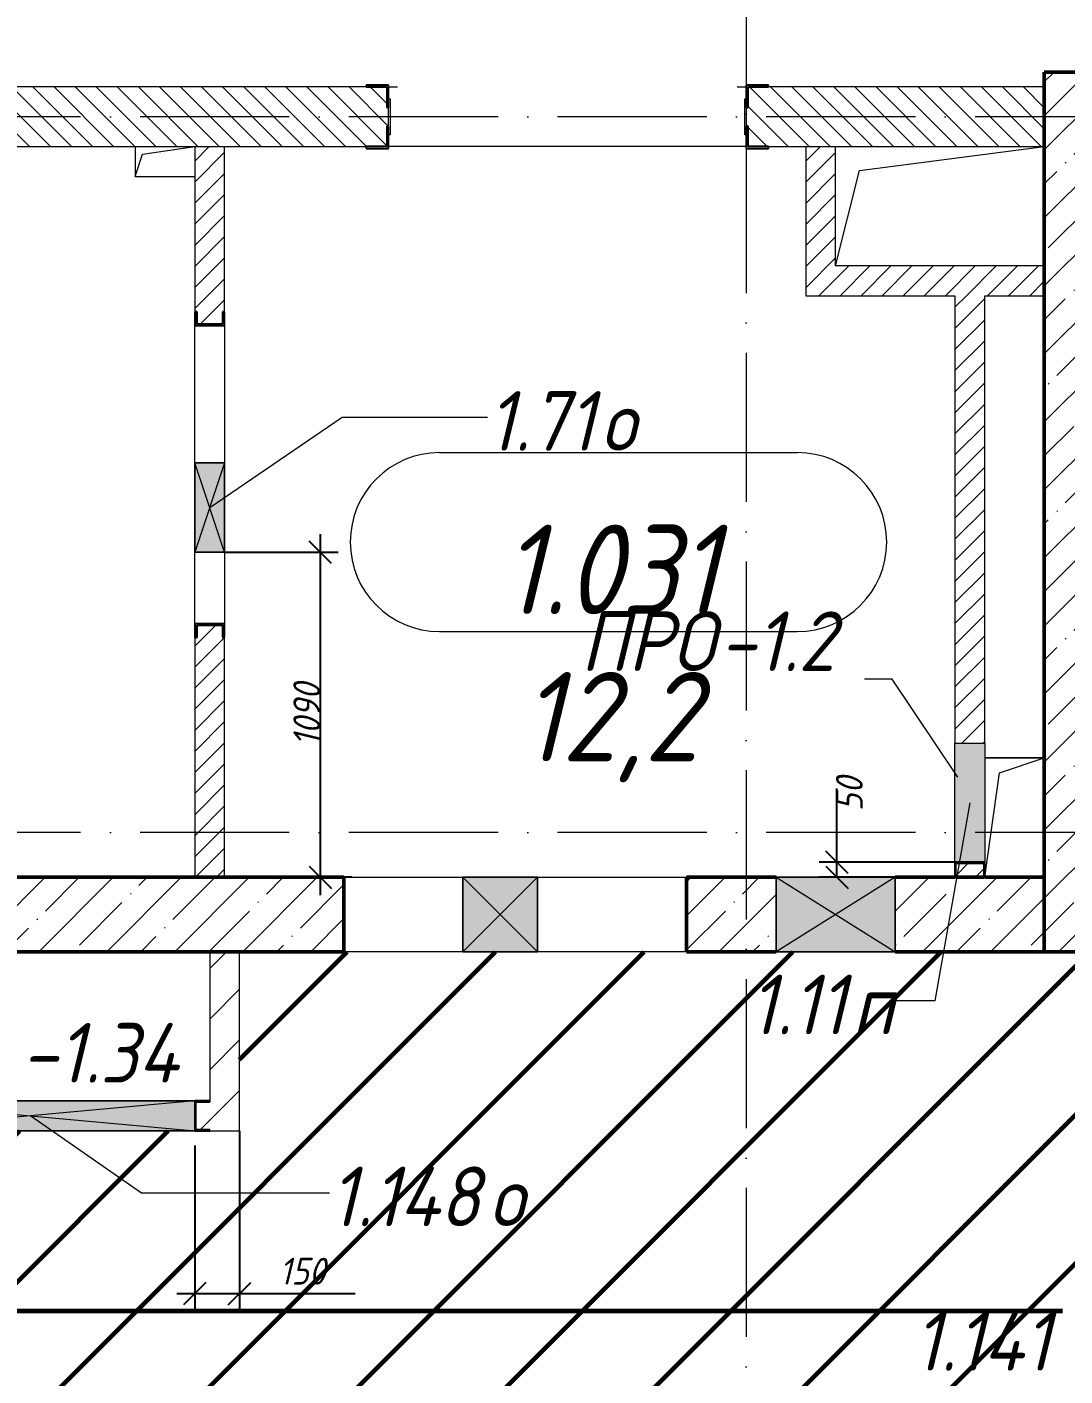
# Model space of a CAD drawing. Header units: millimetres. Extents: x -606178 to 312196, y -19338 to 632709.
# Drawn here: x -373744 to -370261, y 517553 to 522077 of the extents above; entities that cross this region are included whole.
import ezdxf

# ---------------------------------------------------------------- set-up
doc = ezdxf.new("R2010")
doc.units = ezdxf.units.MM
doc.linetypes.add('50_200_ШТРИХ_1Т_ш5_п1_п1_', pattern=[700, 500, -100, 0, -100])
for name, color, linetype, lineweight in [('6.4.1) Окр пт с инж. ПТ2.16', 3, 'Continuous', 60), ('A-____-____-DIMS', 7, 'Continuous', 9), ('A-DETL-GENF-OTLN', 7, 'Continuous', 9), ('A-FLOR-____-OTLN', 7, 'Continuous', 9), ('A-GENM-____-IDEN', 7, 'Continuous', 9), ('A-GENM-____-MCUT', 7, 'Continuous', 25), ('A-GENM-____-OTLN', 7, 'Continuous', 9), ('A-GENM-____-OTLN-1', 7, 'Continuous', 25), ('A-GLAZ-____-IDEN', 7, 'Continuous', 9), ('A-GLAZ-____-OTLN', 7, 'Continuous', 9), ('A-WALL-____-MCUT', 7, 'Continuous', 13), ('A-WALL-____-MCUT-2', 7, 'Continuous', 50), ('A-WALL-____-OTLN', 7, 'Continuous', 9), ('A-WALL-____-PATT-1', 7, 'Continuous', 9), ('A-WALL-FNSH-MCUT-1', 7, 'Continuous', 9), ('I-WALL-____-OTLN', 7, 'Continuous', 9), ('S-GRID-____-OTLN-1', 7, '50_200_ШТРИХ_1Т_ш5_п1_п1_', 9)]:
    doc.layers.add(name, color=color, linetype=linetype, lineweight=lineweight)
doc.layers.add('A-AREA-IDEN-1', color=7, linetype='Continuous', lineweight=9, true_color=0x000000)
doc.layers.add('A-GLAZ-____-OTLN-1', color=7, linetype='Continuous', lineweight=9, true_color=0xc0c0c0)
doc.styles.add('ISOCPEUR_I', font='isocpeui.ttf', dxfattribs={"width": 0.9, "height": 2.5})
doc.styles.add('ISOCPEUR_I_11', font='isocpeui.ttf', dxfattribs={"width": 0.9, "height": 200})
doc.styles.add('ISOCPEUR_I_7', font='isocpeui.ttf', dxfattribs={"width": 0.9, "height": 90})
doc.dimstyles.new('ISO-1_8_0_9К_СРЕДНИЙ_Кладочные_1', dxfattribs={"dimscale": 304.8, "dimtxt": 89.638306, "dimasz": 0.246063, "dimexe": 0.19685, "dimexo": 0, "dimgap": 0, "dimtad": 1, "dimdec": 3, "dimrnd": 0.001, "dimdsep": 46, "dimtxsty": 'ISOCPEUR_I_7', "dimblk1": 'OBLIQUE', "dimblk2": 'OBLIQUE', "dimsah": 1, "dimcen": 0.09, "dimdle": 0.19685, "dimazin": 0, "dimtfac": 1, "dimtdec": 4, "dimtix": 1, "dimtmove": 0, "dimatfit": 3, "dimfxl": 1, "dimtvp": 1, "dimtolj": 1, "dimtzin": 0, "dimarcsym": 2})
doc.dimstyles.new('ISO-1_8_0_9К_СРЕДНИЙ_Кладочные_2', dxfattribs={"dimscale": 304.8, "dimtxt": 89.638306, "dimasz": 0.246063, "dimexe": 0.19685, "dimexo": 0, "dimgap": 0, "dimtad": 1, "dimdec": 3, "dimrnd": 0.001, "dimdsep": 46, "dimtxsty": 'ISOCPEUR_I_7', "dimblk1": 'OBLIQUE', "dimblk2": 'OBLIQUE', "dimsah": 1, "dimcen": 0.09, "dimdle": 0.19685, "dimazin": 0, "dimtfac": 1, "dimtdec": 4, "dimtix": 1, "dimtmove": 1, "dimatfit": 3, "dimfxl": 1, "dimtvp": 1, "dimtolj": 1, "dimtzin": 0, "dimarcsym": 2})
pattern_1 = [(45, (-425830.77, 451794.26), (-35.35534, 35.35534), [])]
pattern_2 = [(45, (-425830.77, 451794.26), (-84.85281, 84.85281), [])]
pattern_3 = [(45, (-425830.77, 451794.26), (-114.04925, 114.04925), []), (45, (-425716.72, 451794.26), (-114.04925, 114.04925), [201.612, -40.322, 3.353, -36.97])]

# ---------------------------------------------------------------- blocks, each defined once
blk = doc.blocks.new('154_Стойка_СКБ_Швеллер - СМ-2230_100-28218823-АР1_План отверстий 1 этажа в осях 1-64_Ю-ЯЯ')
at = {"layer": 'A-GENM-____-MCUT'}
for p, q in [((171, 50), (125, 50)), ((125, 50), (125, -50)), ((171, 42.4), (171, 50)), ((129.5, 42.4), (171, 42.4)), ((129.5, -42.4), (129.5, 42.4)), ((171, -42.4), (129.5, -42.4)), ((171, -50), (171, -42.4)), ((125, -50), (171, -50))]:
    blk.add_line(p, q, dxfattribs=at)
blk = doc.blocks.new('154_Стойка_СКБ_Уголок - СМ-2930_200-V174-АР1_План отверстий 1 этажа в осях 1-64_Ю-ЯЯ')
at = {"layer": 'A-GENM-____-MCUT'}
for p, q in [((125, 156), (125, 81)), ((200, 156), (125, 156)), ((131, 81), (131, 150)), ((131, 150), (200, 150)), ((200, 150), (200, 156)), ((125, 81), (131, 81)), ((131, 19), (125, 19)), ((125, 19), (125, -56)), ((131, -50), (131, 19)), ((125, -56), (200, -56)), ((200, -50), (131, -50)), ((200, -56), (200, -50))]:
    blk.add_line(p, q, dxfattribs=at)
blk = doc.blocks.new('Стойка_Влож_Полоса боковая - Полоса-28213942-АР1_План отверстий 1 этажа в осях 1-64_Ю-ЯЯ')
at = {"layer": 'A-GENM-____-OTLN'}
for p, q in [((-5, 60), (0, 60)), ((-5, -60), (-5, 60)), ((0, 31), (0, -31)), ((0, -60), (-5, -60))]:
    blk.add_line(p, q, dxfattribs=at)
blk = doc.blocks.new('AR_Отверстие Ниша - Лючок-32404130-АР1_План отверстий 1 этажа в осях 1-64_Ю-ЯЯ')
at = {"layer": 'A-GLAZ-____-OTLN'}
blk.add_hatch(color=256, dxfattribs=at).paths.add_polyline_path([(200, 50), (-200, 50), (-200, -50), (200, -50), (200, 47)], flags=0)
for p, q in [((-200, 50), (200, 50)), ((200, 50), (200, -50)), ((200, -50), (-200, -50))]:
    blk.add_line(p, q, dxfattribs=at)
blk = doc.blocks.new('154_Фахверк_СКБ_Швеллер - Тип_100_4010_1-28088705-АР1_План отверстий 1 этажа в осях 1-64_Ю-ЯЯ')
at = {"layer": 'A-GENM-____-MCUT'}
for p, q in [((175, 50), (125, 50)), ((125, 50), (125, -50)), ((128, 47), (175, 47)), ((128, -47), (128, 47)), ((175, 47), (175, 50)), ((125, -50), (175, -50)), ((175, -47), (128, -47)), ((175, -50), (175, -47))]:
    blk.add_line(p, q, dxfattribs=at)
blk = doc.blocks.new('AR_Отверстие прямоугольное _в плите_ - AR_Отверстие прямоугольное _в плите_-V194-АР1_План отверстий 1 этажа в осях 1-64_Ю-ЯЯ')
at = {"layer": 'A-GENM-____-OTLN'}
for p, q in [((100, 200), (-100, 200)), ((-50, 150), (100, 200)), ((-100, -200), (-50, 150))]:
    blk.add_line(p, q, dxfattribs=at)
blk = doc.blocks.new('AR_Отверстие прямоугольное _в плите_ - AR_Отверстие прямоугольное _в плите_-V229-АР1_План отверстий 1 этажа в осях 1-64_Ю-ЯЯ')
at = {"layer": 'A-GENM-____-OTLN'}
for p, q in [((-100, 50), (-100, -50)), ((-75, 25), (100, 50)), ((-100, -50), (-75, 25)), ((-100, -50), (100, -50))]:
    blk.add_line(p, q, dxfattribs=at)
blk = doc.blocks.new('AR_Отверстие прямоугольное _в стене__БезПР - AR_Отверстие прямоугольное _в стене__БезПР-30578434-АР1_План отверстий 1 этажа в осях 1-64_Ю-ЯЯ')
at = {"layer": 'A-GLAZ-____-OTLN-1'}
blk.add_hatch(color=256, dxfattribs=at).paths.add_polyline_path([(-200, -125), (200, -125), (200, 125), (-200, 125)], flags=0)
at = {"layer": 'A-DETL-GENF-OTLN'}
for p, q in [((-200, -125), (-200, 125)), ((-200, 125), (200, 125)), ((200, 125), (-200, -125)), ((-200, 125), (200, -125)), ((200, 125), (-200, 125)), ((-200, 125), (-200, -125)), ((200, 125), (200, -125)), ((200, -125), (200, 125)), ((200, -125), (-200, -125)), ((-200, -125), (200, -125))]:
    blk.add_line(p, q, dxfattribs=at)
at = {"layer": 'A-GLAZ-____-OTLN'}
blk.add_line((200, 125), (-200, 125), dxfattribs=at)
blk = doc.blocks.new('AR_Отверстие прямоугольное _в стене__БезПР - AR_Отверстие прямоугольное _в стене__БезПР-30578436-АР1_План отверстий 1 этажа в осях 1-64_Ю-ЯЯ')
at = {"layer": 'A-GLAZ-____-OTLN-1'}
blk.add_hatch(color=256, dxfattribs=at).paths.add_polyline_path([(125, -125), (125, 125), (-125, 125), (-125, -125)], flags=0)
at = {"layer": 'A-DETL-GENF-OTLN'}
for p, q in [((-125, -125), (-125, 125)), ((-125, 125), (125, 125)), ((125, 125), (-125, -125)), ((-125, 125), (125, -125)), ((125, 125), (-125, 125)), ((-125, 125), (-125, -125)), ((125, 125), (125, -125)), ((125, -125), (125, 125)), ((125, -125), (-125, -125)), ((-125, -125), (125, -125))]:
    blk.add_line(p, q, dxfattribs=at)
at = {"layer": 'A-GLAZ-____-OTLN'}
blk.add_line((125, 125), (-125, 125), dxfattribs=at)
blk = doc.blocks.new('AR_Отверстие прямоугольное _в плите_ - AR_Отверстие прямоугольное _в плите_-30552525-АР1_План отверстий 1 этажа в осях 1-64_Ю-ЯЯ')
at = {"layer": 'A-GENM-____-OTLN'}
for p, q in [((-270, 120), (350, 200)), ((-350, -200), (-270, 120))]:
    blk.add_line(p, q, dxfattribs=at)
blk = doc.blocks.new('AR_Отверстие прямоугольное _в стене_ - AR_Отверстие прямоугольное _в стене__ОВ-36787720-АР1_План отверстий 1 этажа в осях 1-64_Ю-ЯЯ')
at = {"layer": 'A-GLAZ-____-OTLN'}
blk.add_hatch(color=256, dxfattribs=at).paths.add_polyline_path([(550, -50), (550, 50), (-550, 50), (-550, -50)], flags=0)
at = {"layer": 'A-DETL-GENF-OTLN'}
for p, q in [((-550, -50), (-550, 50)), ((-550, 50), (550, 50)), ((550, 50), (-550, -50)), ((-550, 50), (550, -50)), ((550, 50), (-550, 50)), ((-550, 50), (-550, -50)), ((550, -50), (-550, -50)), ((-550, -50), (550, -50))]:
    blk.add_line(p, q, dxfattribs=at)
blk = doc.blocks.new('AR_Отверстие прямоугольное _в стене__БезПР - AR_Отверстие прямоугольное _в стене__БезПР-36427836-АР1_План отверстий 1 этажа в осях 1-64_Ю-ЯЯ')
at = {"layer": 'A-GLAZ-____-OTLN'}
blk.add_hatch(color=256, dxfattribs=at).paths.add_polyline_path([(150, 50), (-150, 50), (-150, -50), (150, -50)], flags=0)
at = {"layer": 'A-DETL-GENF-OTLN'}
for p, q in [((-150, -50), (-150, 50)), ((-150, 50), (150, 50)), ((150, 50), (-150, -50)), ((-150, 50), (150, -50)), ((150, 50), (-150, 50)), ((-150, 50), (-150, -50)), ((150, 50), (150, -50)), ((150, -50), (150, 50)), ((150, -50), (-150, -50)), ((-150, -50), (150, -50))]:
    blk.add_line(p, q, dxfattribs=at)
at = {"layer": 'A-GLAZ-____-OTLN'}
blk.add_line((150, 50), (-150, 50), dxfattribs=at)
blk = doc.blocks.new('154_Фахверк_СКБ_Швеллер - Тип_100_4010_1-36655149-АР1_План отверстий 1 этажа в осях 1-64_Ю-ЯЯ')
at = {"layer": 'A-GENM-____-MCUT'}
for p, q in [((175, 50), (125, 50)), ((125, 50), (125, -50)), ((128, 47), (175, 47)), ((128, -47), (128, 47)), ((175, 47), (175, 50)), ((125, -50), (175, -50)), ((175, -47), (128, -47)), ((175, -50), (175, -47))]:
    blk.add_line(p, q, dxfattribs=at)
blk = doc.blocks.new('_Oblique')
at = {"color": 0, "linetype": 'ByBlock', "lineweight": -2}
blk.add_line((-0.5, -0.5), (0.5, 0.5), dxfattribs=at)
blk = doc.blocks.new('*D4418')
at = {"layer": 'A-____-____-DIMS', "color": 0, "lineweight": -2, "transparency": 16777216}
for p, q in [((-371026.4, 519275.3), (-371026.4, 519523.4)), ((-371026.4, 519225.3), (-371026.4, 519335.3)), ((-370589.8, 519275.3), (-371086.4, 519275.3)), ((-370748.5, 519225.3), (-371086.4, 519225.3))]:
    blk.add_line(p, q, dxfattribs=at)
at = {"layer": 'Defpoints', "color": 0, "transparency": 16777216}
for p in [(-370589.8, 519275.3), (-371026.4, 519225.3), (-370748.5, 519225.3)]:
    blk.add_point(p, dxfattribs=at)
at = {"layer": 'A-____-____-DIMS', "color": 0, "lineweight": -2, "transparency": 16777216, "xscale": 75, "yscale": 75, "zscale": 75}
for p, rotation in [((-371026.4, 519275.3), 90), ((-371026.4, 519225.3), 270)]:
    blk.add_blockref('_Oblique', p, dxfattribs=dict(at, rotation=rotation))
at = {"layer": 'A-____-____-DIMS', "color": 0, "transparency": 16777216, "insert": (-371029.8, 519446.9), "char_height": 90, "width": 273.052, "attachment_point": 1, "rotation": 90, "line_spacing_factor": 1.149209, "style": 'ISOCPEUR_I_7'}
blk.add_mtext('\\A1;50', dxfattribs=at)
blk = doc.blocks.new('*D4514')
at = {"layer": 'A-____-____-DIMS', "color": 0, "lineweight": -2, "transparency": 16777216}
for p, q in [((-372760, 520375.3), (-372760, 519165.3)), ((-373080.8, 520315.3), (-372700, 520315.3)), ((-372653.9, 519225.3), (-372820, 519225.3))]:
    blk.add_line(p, q, dxfattribs=at)
at = {"layer": 'Defpoints', "color": 0, "transparency": 16777216}
for p in [(-373080.8, 520315.3), (-372760, 519225.3), (-372653.9, 519225.3)]:
    blk.add_point(p, dxfattribs=at)
at = {"layer": 'A-____-____-DIMS', "color": 0, "lineweight": -2, "transparency": 16777216, "xscale": 75, "yscale": 75, "zscale": 75}
for p, rotation in [((-372760, 520315.3), 90), ((-372760, 519225.3), 270)]:
    blk.add_blockref('_Oblique', p, dxfattribs=dict(at, rotation=rotation))
at = {"layer": 'A-____-____-DIMS', "color": 0, "transparency": 16777216, "insert": (-372805, 519770.3), "char_height": 90, "width": 504.733, "attachment_point": 5, "rotation": 90, "style": 'ISOCPEUR_I_7'}
blk.add_mtext('\\A1;1090', dxfattribs=at)
blk = doc.blocks.new('*D4516')
at = {"layer": 'A-____-____-DIMS', "color": 0, "lineweight": -2, "transparency": 16777216}
for p, q in [((-373030.8, 518375.3), (-373030.8, 517769.3)), ((-373180.8, 518325.3), (-373180.8, 517769.3)), ((-373240.8, 517829.3), (-373030.8, 517829.3)), ((-373030.8, 517829.3), (-372643, 517829.3))]:
    blk.add_line(p, q, dxfattribs=at)
at = {"layer": 'Defpoints', "color": 0, "transparency": 16777216}
for p in [(-373030.8, 518375.3), (-373180.8, 518325.3), (-373030.8, 517829.3)]:
    blk.add_point(p, dxfattribs=at)
at = {"layer": 'A-____-____-DIMS', "color": 0, "lineweight": -2, "transparency": 16777216, "xscale": 75, "yscale": 75, "zscale": 75, "rotation": 180}
blk.add_blockref('_Oblique', (-373180.8, 517829.3), dxfattribs=at)
at = {"layer": 'A-____-____-DIMS', "color": 0, "lineweight": -2, "transparency": 16777216, "xscale": 75, "yscale": 75, "zscale": 75}
blk.add_blockref('_Oblique', (-373030.8, 517829.3), dxfattribs=at)
at = {"layer": 'A-____-____-DIMS', "color": 0, "transparency": 16777216, "insert": (-372897.3, 517949.3), "char_height": 90, "width": 368.207, "attachment_point": 1, "line_spacing_factor": 1.149209, "style": 'ISOCPEUR_I_7'}
blk.add_mtext('\\A1;150', dxfattribs=at)
blk = doc.blocks.new('AAR_СКБ_Марка_помещения_1_5 ммп - Номер _ Площадь-27962135-АИ_План этажа_Стены_1')
at = {"layer": 'A-AREA-IDEN-1'}
for p, q in [((-2.987, 3), (3.013, 3)), ((-2.987, 0), (3.013, 0))]:
    blk.add_line(p, q, dxfattribs=at)
for centre, start, end in [((-2.987, 1.5), 90, 270), ((3.013, 1.5), 270, 90)]:
    blk.add_arc(centre, 1.5, start, end, dxfattribs=at)

msp = doc.modelspace()

# ---------------------------------------------------------------- hatches: boundary and pattern name
at = {"layer": '6.4.1) Окр пт с инж. ПТ2.16'}
h = msp.add_hatch(dxfattribs=at)
h.set_pattern_fill('ANSI31', color=256, scale=111)
h.paths.add_polyline_path([(-351330.7712, 518575.3011), (-351390.7712, 518575.3011), (-351390.7712, 518975.3011), (-351630.7712, 518975.3011), (-351630.7712, 519475.3011), (-351380.7712, 519475.3011), (-351380.7712, 521675.3011), (-351930.7712, 521675.3011), (-352055.7712, 521675.3011), (-352055.7712, 521669.3011), (-352130.7712, 521669.3011), (-354130.7712, 521675.3011), (-354130.7712, 521669.3011), (-354205.7712, 521669.3011), (-354230.7712, 521675.3011), (-354230.7712, 518975.3011), (-356630.7712, 518975.3011), (-357130.7712, 518975.3011), (-362080.7712, 518975.3011), (-362580.7712, 518975.3011), (-368730.7712, 518975.3011), (-368730.7712, 518175.3011), (-369005.7712, 518175.3011), (-369905.7712, 518175.3011), (-370180.7712, 518175.3011), (-370180.7712, 518975.3011), (-370830.7712, 518975.3011), (-371230.7712, 518975.3011), (-371530.7712, 518975.3011), (-372031.1657, 518975.3011), (-372281.1657, 518975.3011), (-372680.7712, 518975.3011), (-373030.7712, 518975.3011), (-373030.7712, 518375.3011), (-373130.7712, 518375.3011), (-373180.7712, 518375.3011), (-374280.7712, 518375.3011), (-374580.7712, 518375.3011), (-375530.7712, 518375.3011), (-375630.7712, 518375.3011), (-375630.7712, 518975.3011), (-375630.7712, 519225.3011), (-375830.7712, 519225.3011), (-375830.7712, 519325.3011), (-376330.7712, 519325.3011), (-376756.1619, 519325.3011), (-377006.1619, 519325.3011), (-377605.7712, 519325.3011), (-378005.7712, 519325.3011), (-378430.7712, 519325.3011), (-380080.7712, 519325.3011), (-380080.7712, 519075.3011), (-380580.7712, 519075.3011), (-380580.7712, 514975.3011), (-380080.7712, 514975.3011), (-379755.7712, 514975.3011), (-379755.7712, 514981.3011), (-379680.7712, 514981.3011), (-379680.7712, 514975.3011), (-379230.7712, 514975.3011), (-378380.7712, 514975.3011), (-377980.7712, 514975.3011), (-377980.7712, 514981.3011), (-377905.7712, 514981.3011), (-377580.7712, 514975.3011), (-377080.7712, 514975.3011), (-375455.7712, 514975.3011), (-375455.7712, 514981.3011), (-375380.7712, 514981.3011), (-375380.7712, 514975.3011), (-375220.7712, 514975.3011), (-374820.7712, 514975.3011), (-374680.7712, 514975.3011), (-374680.7712, 514981.3011), (-374605.7712, 514981.3011), (-374455.7712, 514975.3011), (-374455.7712, 514981.3011), (-374380.7712, 514981.3011), (-374380.7712, 514975.3011), (-374200.7712, 514975.3011), (-373900.7712, 514975.3011), (-373680.7712, 514975.3011), (-373680.7712, 514981.3011), (-373605.7712, 514981.3011), (-373455.7712, 514975.3011), (-373455.7712, 514981.3011), (-373380.7712, 514981.3011), (-373380.7712, 514975.3011), (-372680.7712, 514975.3011), (-372680.7712, 514981.3011), (-372605.7712, 514981.3011), (-372455.7712, 514975.3011), (-372455.7712, 514981.3011), (-372380.7712, 514981.3011), (-372380.7712, 514975.3011), (-371680.7712, 514975.3011), (-371680.7712, 514981.3011), (-371605.7712, 514981.3011), (-371580.7712, 514975.3011), (-371080.7712, 514975.3011), (-370730.7712, 514975.3011), (-370730.7712, 514075.3011), (-370730.7712, 511425.3011), (-370730.7712, 510525.3011), (-371230.7712, 510525.3011), (-371230.7712, 507875.3011), (-370730.7712, 507875.3011), (-370730.7712, 507225.3011), (-368930.7712, 507225.3011), (-368930.7712, 507231.3011), (-368855.7712, 507231.3011), (-368780.7712, 507229.6648), (-368780.7712, 507325.3011), (-368580.7712, 507325.3011), (-368580.7712, 507475.3011), (-368080.7712, 507475.3011), (-368080.7712, 507325.3011), (-367880.7712, 507325.3011), (-367880.7712, 507225.3011), (-367805.7712, 507225.3011), (-367805.7712, 507231.3011), (-367730.7712, 507231.3011), (-365930.7712, 507225.3011), (-365930.7712, 507231.3011), (-365855.7712, 507231.3011), (-365730.7712, 507225.3011), (-365730.7712, 510825.3011), (-365730.7712, 514775.3011), (-365680.7712, 514775.3011), (-365680.7712, 514925.3011), (-365530.7712, 514925.3011), (-365530.7712, 514975.3011), (-362580.7712, 514975.3011), (-362080.7712, 514975.3011), (-361555.7712, 514975.3011), (-361555.7712, 514981.3011), (-361480.7712, 514981.3011), (-361480.7712, 514975.3011), (-360760.7712, 514975.3011), (-360510.7712, 514975.3011), (-360330.7712, 514975.3011), (-360330.7712, 514981.3011), (-360255.7712, 514981.3011), (-359130.7712, 514975.3011), (-358680.7712, 514975.3011), (-357080.7712, 514975.3011), (-356580.7712, 514975.3011), (-356355.7712, 514975.3011), (-356355.7712, 514981.3011), (-356280.7712, 514981.3011), (-355820.7712, 514975.3011), (-355620.7712, 514975.3011), (-355130.7712, 514975.3011), (-355130.7712, 514981.3011), (-355055.7712, 514981.3011), (-352805.7712, 514975.3011), (-352805.7712, 514981.3011), (-352730.7712, 514981.3011), (-352730.7712, 514975.3011), (-352120.7712, 514975.3011), (-351920.7712, 514975.3011), (-351580.7712, 514975.3011), (-351580.7712, 514981.3011), (-351505.7712, 514981.3011), (-351390.7712, 514975.7811), (-351390.7712, 515080.3011), (-351390.7712, 515430.3011), (-351390.7712, 516415.3011), (-351390.7712, 516475.3011), (-351330.7712, 516475.3011)])
h.paths.add_polyline_path([(-368580.7712, 514975.3011), (-368080.7712, 514975.3011), (-368080.7712, 514475.3011), (-368580.7712, 514475.3011)], flags=16)
at = {"layer": 'A-WALL-____-PATT-1'}
h = msp.add_hatch(dxfattribs=at)
h.set_pattern_fill('FP_13', color=256, style=0, pattern_type=2)
h.set_pattern_definition(pattern_3)
h.paths.add_polyline_path([(-370080.7712, 518975.3011), (-370080.7712, 521925.3011), (-370330.7712, 521925.3011), (-370330.7712, 518975.3011), (-370169.9089, 518975.3011)], flags=0)
h = msp.add_hatch(dxfattribs=at)
h.set_pattern_fill('FP_6', color=256, style=0, pattern_type=2)
h.set_pattern_definition([(135, (-425830.77, 451794.26), (-35.35534, -35.35534), [])])
h.paths.add_polyline_path([(-371053.6592, 521675.3011), (-370330.7712, 521675.3011), (-370330.7712, 521875.3011), (-371324.7712, 521875.3011), (-371324.7712, 521806.3011), (-371330.7712, 521806.3011), (-371330.7712, 521744.3011), (-371324.7712, 521744.3011), (-371324.7712, 521675.3011), (-371255.7712, 521675.3011)], flags=0)
h.paths.add_polyline_path([(-372605.7712, 521675.3011), (-372536.7712, 521675.3011), (-372536.7712, 521744.3011), (-372530.7712, 521744.3011), (-372530.7712, 521806.3011), (-372536.7712, 521806.3011), (-372536.7712, 521875.3011), (-374830.7712, 521875.3011), (-374830.7712, 521675.3011), (-372821.1599, 521675.3011)], flags=0)
h = msp.add_hatch(dxfattribs=at)
h.set_pattern_fill('FP_5', color=256, style=0, pattern_type=2)
h.set_pattern_definition(pattern_1)
h.paths.add_polyline_path([(-373080.7712, 519225.3011), (-373080.7712, 520029.3011), (-373088.3712, 520029.3011), (-373088.3712, 520070.8011), (-373173.1712, 520070.8011), (-373173.1712, 520029.3011), (-373180.7712, 520029.3011), (-373180.7712, 519225.3011), (-373088.3712, 519225.3011)], flags=0)
h.paths.add_polyline_path([(-373088.3712, 521079.8011), (-373088.3712, 521121.3011), (-373080.7712, 521121.3011), (-373080.7712, 521675.3011), (-373180.7712, 521675.3011), (-373180.7712, 521121.3011), (-373173.1712, 521121.3011), (-373173.1712, 521079.8011)], flags=0)
h = msp.add_hatch(dxfattribs=at)
h.set_pattern_fill('FP_5', color=256, style=0, pattern_type=2)
h.set_pattern_definition(pattern_1)
h.paths.add_polyline_path([(-371130.7712, 521175.3011), (-371030.7712, 521175.3011), (-371030.7712, 521675.3011), (-371130.7712, 521675.3011)], flags=0)
h = msp.add_hatch(dxfattribs=at)
h.set_pattern_fill('FP_5', color=256, style=0, pattern_type=2)
h.set_pattern_definition(pattern_1)
h.paths.add_polyline_path([(-370530.7712, 521175.3011), (-370330.7712, 521175.3011), (-370330.7712, 521275.3011), (-371030.7712, 521275.3011), (-371030.7712, 521175.3011), (-370630.7712, 521175.3011)], flags=0)
h = msp.add_hatch(dxfattribs=at)
h.set_pattern_fill('FP_5', color=256, style=0, pattern_type=2)
h.set_pattern_definition(pattern_1)
h.paths.add_polyline_path([(-370533.7712, 519225.3011), (-370533.7712, 519272.3011), (-370627.7712, 519272.3011), (-370627.7712, 519225.3011), (-370580.7712, 519225.3011)], flags=0)
h.paths.add_polyline_path([(-370530.7712, 519675.3011), (-370530.7712, 521175.3011), (-370630.7712, 521175.3011), (-370630.7712, 519675.3011)], flags=0)
h = msp.add_hatch(dxfattribs=at)
h.set_pattern_fill('FP_13', color=256, style=0, pattern_type=2)
h.set_pattern_definition(pattern_3)
h.paths.add_polyline_path([(-370830.7712, 518975.3011), (-370330.7712, 518975.3011), (-370330.7712, 519225.3011), (-370830.7712, 519225.3011), (-370830.7712, 519121.1345)], flags=0)
h.paths.add_polyline_path([(-372680.7712, 518975.3011), (-372680.7712, 519225.3011), (-375380.7712, 519225.3011), (-375380.7712, 518975.3011), (-372821.1599, 518975.3011)], flags=0)
h.paths.add_polyline_path([(-371230.7712, 518975.3011), (-371230.7712, 519225.3011), (-371530.7712, 519225.3011), (-371530.7712, 518975.3011)], flags=0)
h = msp.add_hatch(dxfattribs=at)
h.set_pattern_fill('FP_4', color=256, style=0, pattern_type=2)
h.set_pattern_definition(pattern_2)
h.paths.add_polyline_path([(-373030.7712, 518475.3011), (-373030.7712, 518975.3011), (-373130.7712, 518975.3011), (-373130.7712, 518475.3011)], flags=0)
h = msp.add_hatch(dxfattribs=at)
h.set_pattern_fill('FP_4', color=256, style=0, pattern_type=2)
h.set_pattern_definition(pattern_2)
h.paths.add_polyline_path([(-373030.7712, 518375.3011), (-373030.7712, 518475.3011), (-373130.7712, 518475.3011), (-373130.7712, 518472.3011), (-373177.7712, 518472.3011), (-373177.7712, 518378.3011), (-373130.7712, 518378.3011), (-373130.7712, 518375.3011)], flags=0)
h.paths.add_polyline_path([(-374580.7712, 518375.3011), (-374280.7712, 518375.3011), (-374280.7712, 518475.3011), (-374580.7712, 518475.3011), (-374580.7712, 518457.9098)], flags=0)

# ---------------------------------------------------------------- linework, layer by layer
at = {"layer": '6.4.1) Окр пт с инж. ПТ2.16', "color": 1}
msp.add_lwpolyline([(-370269.4829, 517770.5044), (-379974.3145, 517770.5044)], dxfattribs=at)
at = {"layer": 'A-FLOR-____-OTLN'}
msp.add_line((-370530.7712, 519625.3011), (-370330.7712, 519625.3011), dxfattribs=at)
at = {"layer": 'A-GENM-____-IDEN'}
for p, q in [((-370841.6447, 519889.4971), (-370933.4987, 519889.4971)), ((-370620.7712, 519560.3021), (-370841.6447, 519889.4971))]:
    msp.add_line(p, q, dxfattribs=at)
at = {"layer": 'A-GLAZ-____-IDEN'}
for p, q in [((-373130.7712, 520465.3011), (-372686.2821, 520767.8287)), ((-372686.2821, 520767.8287), (-372199.2708, 520767.8287)), ((-370580.7712, 519475.3011), (-370697.5655, 518810.9021)), ((-370697.5655, 518810.9021), (-370832.3628, 518810.9021)), ((-373730.7712, 518425.3011), (-373359.9105, 518167.24)), ((-373359.9105, 518167.24), (-372728.6487, 518167.24))]:
    msp.add_line(p, q, dxfattribs=at)
at = {"layer": 'A-WALL-____-MCUT'}
for p, q in [((-372605.7712, 521875.3011), (-374830.7712, 521875.3011)), ((-370330.7712, 521875.3011), (-371255.7712, 521875.3011)), ((-374830.7712, 521675.3011), (-372605.7712, 521675.3011)), ((-371255.7712, 521675.3011), (-370330.7712, 521675.3011))]:
    msp.add_line(p, q, dxfattribs=at)
at = {"layer": 'A-WALL-____-MCUT-2'}
for p, q in [((-370330.7712, 521925.3011), (-370330.7712, 518975.3011)), ((-369080.7712, 521925.3011), (-370330.7712, 521925.3011)), ((-372680.7712, 519225.3011), (-375380.7712, 519225.3011)), ((-372680.7712, 518975.3011), (-372680.7712, 519225.3011)), ((-371230.7712, 519225.3011), (-371530.7712, 519225.3011)), ((-371530.7712, 519225.3011), (-371530.7712, 518975.3011)), ((-370630.7712, 519225.3011), (-370830.7712, 519225.3011)), ((-370533.7712, 519225.3011), (-370627.7712, 519225.3011)), ((-370330.7712, 519225.3011), (-370530.7712, 519225.3011)), ((-375630.7712, 518975.3011), (-372680.7712, 518975.3011)), ((-371530.7712, 518975.3011), (-371230.7712, 518975.3011)), ((-370830.7712, 518975.3011), (-362580.7712, 518975.3011))]:
    msp.add_line(p, q, dxfattribs=at)
at = {"layer": 'A-WALL-____-OTLN'}
for p, q in [((-372680.7712, 519225.3011), (-372281.1657, 519225.3011)), ((-372031.1657, 519225.3011), (-371530.7712, 519225.3011)), ((-372281.1657, 518975.3011), (-372680.7712, 518975.3011)), ((-371530.7712, 518975.3011), (-372031.1657, 518975.3011))]:
    msp.add_line(p, q, dxfattribs=at)
at = {"layer": 'A-WALL-FNSH-MCUT-1'}
for p, q in [((-373180.7712, 521675.3011), (-373180.7712, 521121.3011)), ((-373080.7712, 521121.3011), (-373080.7712, 521675.3011)), ((-371130.7712, 521675.3011), (-371130.7712, 521175.3011)), ((-371030.7712, 521275.3011), (-371030.7712, 521675.3011)), ((-370330.7712, 521275.3011), (-371030.7712, 521275.3011)), ((-371130.7712, 521175.3011), (-370630.7712, 521175.3011)), ((-370630.7712, 521175.3011), (-370630.7712, 519675.3011)), ((-370530.7712, 519675.3011), (-370530.7712, 521175.3011)), ((-370530.7712, 521175.3011), (-370330.7712, 521175.3011)), ((-373180.7712, 520029.3011), (-373180.7712, 519225.3011)), ((-373080.7712, 519225.3011), (-373080.7712, 520029.3011)), ((-373130.7712, 518975.3011), (-373130.7712, 518475.3011)), ((-373030.7712, 518375.3011), (-373030.7712, 518975.3011)), ((-373130.7712, 518375.3011), (-373030.7712, 518375.3011))]:
    msp.add_line(p, q, dxfattribs=at)
at = {"layer": 'I-WALL-____-OTLN'}
for p, q in [((-372530.7712, 521875.3011), (-372500.7712, 521875.3011)), ((-371360.7712, 521875.3011), (-371330.7712, 521875.3011)), ((-371330.7712, 521675.3011), (-372530.7712, 521675.3011)), ((-373180.7712, 520615.3011), (-373180.7712, 521075.3011)), ((-373080.7712, 521075.3011), (-373080.7712, 520615.3011)), ((-373180.7712, 520075.3011), (-373180.7712, 520315.3011)), ((-373080.7712, 520315.3011), (-373080.7712, 520075.3011))]:
    msp.add_line(p, q, dxfattribs=at)
at = {"layer": 'S-GRID-____-OTLN-1'}
for p, q in [((-371330.7712, 542687.1106), (-371330.7712, 504685.847)), ((-321756.3646, 521775.3011), (-376588.7535, 521775.3011)), ((-321756.3646, 519375.3011), (-430499.5414, 519375.3011))]:
    msp.add_line(p, q, dxfattribs=at)

# ---------------------------------------------------------------- block references
at = {"layer": 'A-AREA-IDEN-1', "xscale": 199.9999999999999, "yscale": 199.9999999999999, "zscale": 199.9999999999999}
msp.add_blockref('AAR_СКБ_Марка_помещения_1_5 ммп - Номер _ Площадь-27962135-АИ_План этажа_Стены_1', (-371762.0051, 520049.296), dxfattribs=at)
at = {"layer": 'A-GENM-____-OTLN', "rotation": 180}
msp.add_blockref('Стойка_Влож_Полоса боковая - Полоса-28213942-АР1_План отверстий 1 этажа в осях 1-64_Ю-ЯЯ', (-372530.7712, 521775.3011), dxfattribs=at)
at = {"layer": 'A-GENM-____-OTLN'}
for name, p in [('Стойка_Влож_Полоса боковая - Полоса-28213942-АР1_План отверстий 1 этажа в осях 1-64_Ю-ЯЯ', (-371330.7712, 521775.3011)), ('AR_Отверстие прямоугольное _в плите_ - AR_Отверстие прямоугольное _в плите_-V229-АР1_План отверстий 1 этажа в осях 1-64_Ю-ЯЯ', (-373280.7712, 521625.3011)), ('AR_Отверстие прямоугольное _в плите_ - AR_Отверстие прямоугольное _в плите_-30552525-АР1_План отверстий 1 этажа в осях 1-64_Ю-ЯЯ', (-370680.7712, 521475.3011)), ('AR_Отверстие прямоугольное _в плите_ - AR_Отверстие прямоугольное _в плите_-V194-АР1_План отверстий 1 этажа в осях 1-64_Ю-ЯЯ', (-370430.7712, 519425.3011))]:
    msp.add_blockref(name, p, dxfattribs=at)
at = {"layer": 'A-GENM-____-OTLN-1'}
for name, p, rotation in [('154_Стойка_СКБ_Уголок - СМ-2930_200-V174-АР1_План отверстий 1 этажа в осях 1-64_Ю-ЯЯ', (-372405.7712, 521825.3011), 180), ('154_Стойка_СКБ_Швеллер - СМ-2230_100-28218823-АР1_План отверстий 1 этажа в осях 1-64_Ю-ЯЯ', (-373130.7712, 520950.3011), 89.99999999999982), ('154_Стойка_СКБ_Швеллер - СМ-2230_100-28218823-АР1_План отверстий 1 этажа в осях 1-64_Ю-ЯЯ', (-373130.7712, 520200.3011), 269.9999999999998), ('154_Фахверк_СКБ_Швеллер - Тип_100_4010_1-28088705-АР1_План отверстий 1 этажа в осях 1-64_Ю-ЯЯ', (-370580.7712, 519400.3011), 270)]:
    msp.add_blockref(name, p, dxfattribs=dict(at, rotation=rotation))
for name, p in [('154_Стойка_СКБ_Уголок - СМ-2930_200-V174-АР1_План отверстий 1 этажа в осях 1-64_Ю-ЯЯ', (-371455.7712, 521725.3011)), ('154_Фахверк_СКБ_Швеллер - Тип_100_4010_1-36655149-АР1_План отверстий 1 этажа в осях 1-64_Ю-ЯЯ', (-373305.7712, 518425.3011))]:
    msp.add_blockref(name, p, dxfattribs=at)
at = {"layer": 'A-GLAZ-____-OTLN'}
for name, p, rotation in [('AR_Отверстие прямоугольное _в стене__БезПР - AR_Отверстие прямоугольное _в стене__БезПР-36427836-АР1_План отверстий 1 этажа в осях 1-64_Ю-ЯЯ', (-373130.7712, 520465.3011), 269.9999999999998), ('AR_Отверстие Ниша - Лючок-32404130-АР1_План отверстий 1 этажа в осях 1-64_Ю-ЯЯ', (-370580.7712, 519475.3011), 90)]:
    msp.add_blockref(name, p, dxfattribs=dict(at, rotation=rotation))
for name, p in [('AR_Отверстие прямоугольное _в стене__БезПР - AR_Отверстие прямоугольное _в стене__БезПР-30578436-АР1_План отверстий 1 этажа в осях 1-64_Ю-ЯЯ', (-372156.1657, 519100.3011)), ('AR_Отверстие прямоугольное _в стене__БезПР - AR_Отверстие прямоугольное _в стене__БезПР-30578434-АР1_План отверстий 1 этажа в осях 1-64_Ю-ЯЯ', (-371030.7712, 519100.3011)), ('AR_Отверстие прямоугольное _в стене_ - AR_Отверстие прямоугольное _в стене__ОВ-36787720-АР1_План отверстий 1 этажа в осях 1-64_Ю-ЯЯ', (-373730.7712, 518425.3011))]:
    msp.add_blockref(name, p, dxfattribs=at)

# ---------------------------------------------------------------- texts
at = {"layer": 'A-AREA-IDEN-1', "char_height": 300, "attachment_point": 8, "line_spacing_factor": 1.139951, "style": 'ISOCPEUR_I'}
for s, insert, width in [('\\pxqc,t8.46667,16.93333,25.4,33.86667,42.33333,50.8,59.26667,67.73333,76.2,84.66667,93.13333,101.6,110.06667,118.53333,127,135.46667,143.93333,152.4,160.86667,169.33333,177.8,186.26667,194.73333,203.2,211.66667,220.13333,228.6,237.06667,245.53333,254,262.46667,270.93333;{1.031}', (-371787.4342, 520107.6259), 846), ('\\pxqc,t8.46667,16.93333,25.4,33.86667,42.33333,50.8,59.26667,67.73333,76.2,84.66667,93.13333,101.6,110.06667,118.53333,127,135.46667,143.93333,152.4,160.86667,169.33333,177.8,186.26667,194.73333,203.2,211.66667,220.13333,228.6,237.06667,245.53333,254,262.46667,270.93333;{12,2}', (-371787.4342, 519543.6779), 702)]:
    msp.add_mtext(s, dxfattribs=dict(at, insert=insert, width=width))
at = {"layer": 'A-GENM-____-IDEN', "char_height": 200, "attachment_point": 1, "style": 'ISOCPEUR_I_11'}
for s, insert, width in [('ПРО', (-371886.3553, 520116.6132), 562.784625), ('-1.2', (-371422.0116, 520116.6132), 505.063125), ('-1.34', (-373764.4955, 518736.5182), 692.658)]:
    msp.add_mtext(s, dxfattribs=dict(at, insert=insert, width=width))
at = {"layer": 'A-GLAZ-____-IDEN', "char_height": 200, "attachment_point": 1, "style": 'ISOCPEUR_I_11'}
for s, insert, width in [('1.71', (-372199.2708, 520855.4433), 461.772), ('\\fISOCPEUR|b0|i1|c204|p34|;\\W.9;о', (-371818.2708, 520855.4433), 158.734125), ('1.11', (-371320.7184, 518898.5166), 418.480875), ('\\fISOCPEUR|b0|i1|c204|p34|;\\W.9;п', (-370975.4371, 518898.5166), 158.734125), ('1.148', (-372728.6487, 518254.8545), 649.366875), ('\\fISOCPEUR|b0|i1|c204|p34|;\\W.9;о', (-372192.8674, 518254.8545), 158.734125), ('1.141', (-370769.5454, 517770.5044), 606.07575)]:
    msp.add_mtext(s, dxfattribs=dict(at, insert=insert, width=width))

# ---------------------------------------------------------------- dimensions: what is measured, and where the dimension line sits
at = {"layer": 'A-____-____-DIMS'}
dim = msp.add_linear_dim(base=(-372760.0008, 519225.3011), p1=(-373080.7712, 520315.3011), p2=(-372653.9348, 519225.3011), angle=90, dimstyle='ISO-1_8_0_9К_СРЕДНИЙ_Кладочные_2', override={"dimpost": '<>', "dimfxl": 1170.593566}, dxfattribs=at)
dim.commit()
dim.dimension.update_dxf_attribs({"geometry": '*D4514', "text_midpoint": (-372805.0008, 519770.3011)})
dim = msp.add_linear_dim(base=(-371026.4369, 519225.3011), p1=(-370589.8373, 519275.3011), p2=(-370748.5395, 519225.3011), angle=90, dimstyle='ISO-1_8_0_9К_СРЕДНИЙ_Кладочные_1', override={"dimpost": '<>', "dimfxl": 166.392287}, dxfattribs=at)
dim.commit()
dim.dimension.update_dxf_attribs({"geometry": '*D4418', "text_midpoint": (-370969.7675, 519523.4333), "dimtype": 160, "text_rotation": 90})
dim = msp.add_linear_dim(base=(-373030.7712, 517829.3406), p1=(-373180.7712, 518325.3011), p2=(-373030.7712, 518375.3011), dimstyle='ISO-1_8_0_9К_СРЕДНИЙ_Кладочные_1', override={"dimpost": '<>', "dimfxl": 158.113883}, dxfattribs=at)
dim.commit()
dim.dimension.update_dxf_attribs({"geometry": '*D4516', "text_midpoint": (-372713.1474, 517829.3406), "dimtype": 160})

doc.saveas('drawing.dxf')
